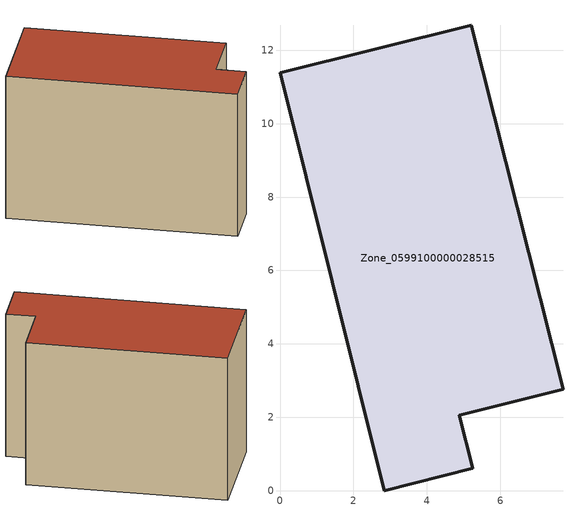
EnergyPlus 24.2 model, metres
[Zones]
Zone_0599100000028515
 floor ground (C_G): 0,11.38 5.21,12.68 7.71,2.77 4.88,2.06 5.25,0.61 2.84,0 z0
 wall outside (C_F): 2.84,0 5.25,0.61 4.88,2.06 7.71,2.77 5.21,12.68 0,11.38 2.84,0 z0:7.97
 roof outside (C_R): 5.21,12.68 0,11.38 2.84,0 5.25,0.61 4.88,2.06 7.71,2.77 z7.97
[BUILDING]
Pand.0599100000028515: North Axis=0; Terrain=City; Loads Convergence Tolerance Value=0.04; Temperature Convergence Tolerance Value=0.4; Solar Distribution=FullExterior; Maximum Number of Warmup Days=25; Minimum Number of Warmup Days=1
[Site:Location]
Rotterdam.The.Hague.AP_ZH_NLD Design_Conditions: Latitude=51.96; Longitude=4.45; Time Zone=1; Elevation=-4.5
[SITE:GROUNDTEMPERATURE:BUILDINGSURFACE]
18, 18, 18, 18, 18, 18, 18, 18, 18, 18, 18, 18
[MATERIAL] Thermal Absorptance=0.9; Solar Absorptance=0.7; Visible Absorptance=0.7
Name | Roughness | Thickness | Conductivity | Density | Specific Heat
G.TI.1975-1991 | MediumSmooth | 0.15 | 0.288461 | 540 | 1210
F.TI.1975-1991 | Rough | 0.3 | 0.230769 | 1920 | 840
R.TI.1975-1991 | MediumRough | 0.2 | 0.153846 | 1500 | 1000
[CONSTRUCTION]
C_G: G.TI.1975-1991
C_F: F.TI.1975-1991
C_R: R.TI.1975-1991
[ZONE]
Zone_0599100000028515: Type=1; Multiplier=1; Ceiling Height=Autocalculate; Volume=Autocalculate; Floor Area=autocalculate; Part of Total Floor Area=Yes
[ZONEINFILTRATION:DESIGNFLOWRATE]
Infil_Zone_0599100000028515: Zone or ZoneList or Space or SpaceList=Zone_0599100000028515; Schedule=AlwaysOn; Design Flow Rate Calculation Method=Flow/Area; Flow Rate per Floor Area=0.003; Constant Term Coefficient=1; Temperature Term Coefficient=0; Velocity Term Coefficient=0; Velocity Squared Term Coefficient=0
[HVACTEMPLATE:ZONE:IDEALLOADSAIRSYSTEM]
Zone_0599100000028515: Maximum Heating Supply Air Temperature=50; Minimum Cooling Supply Air Temperature=13; Maximum Heating Supply Air Humidity Ratio=0.0156; Minimum Cooling Supply Air Humidity Ratio=0.0077; Heating Limit=NoLimit; Cooling Limit=NoLimit; Dehumidification Control Type=ConstantSensibleHeatRatio; Cooling Sensible Heat Ratio=0.7; Dehumidification Setpoint=60; Humidification Control Type=None; Humidification Setpoint=30; Outdoor Air Method=None; Outdoor Air Flow Rate per Person=0.00944; Outdoor Air Flow Rate per Zone Floor Area=0; Outdoor Air Flow Rate per Zone=0; Demand Controlled Ventilation Type=None; Outdoor Air Economizer Type=NoEconomizer; Heat Recovery Type=None; Sensible Heat Recovery Effectiveness=0.7; Latent Heat Recovery Effectiveness=0.65
[ZONECONTROL:THERMOSTAT]
ThermostatControl_Zone_0599100000028515: Zone or ZoneList=Zone_0599100000028515; Control Type Schedule=DualSetpointControlType; Control 1=Thermostat_Zone_0599100000028515; Temperature Difference Between Cutout And Setpoint=0
[THERMOSTATSETPOINT:DUALSETPOINT]
Thermostat_Zone_0599100000028515: Heating Setpoint Temperature Schedule=HeatingSetpoint_Zone_0599100000028515; Cooling Setpoint Temperature Schedule=CoolingSetpoint_Zone_0599100000028515
[SCHEDULE:COMPACT]
HeatingSetpoint_Zone_0599100000028515: Through: 12/31, For: AllDays, Until: 24:00, 21
CoolingSetpoint_Zone_0599100000028515: Through: 12/31, For: AllDays, Until: 24:00, 24
DualSetpointControlType: Through: 12/31, For: AllDays, Until: 24:00, 4
AlwaysOn: Through: 12/31, For: AllDays, Until: 24:00, 1
